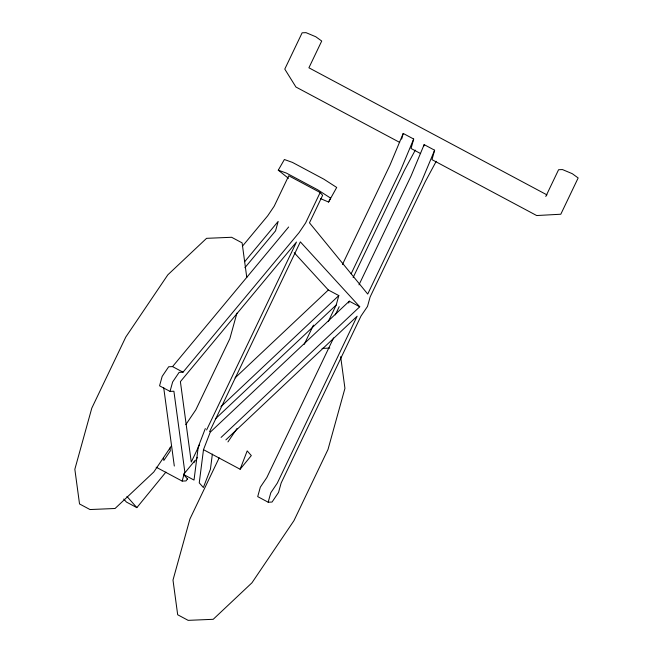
<?xml version="1.0" encoding="UTF-8"?>
<svg xmlns="http://www.w3.org/2000/svg" width="653" height="653" viewBox="0 0 653 653"><rect width="100%" height="100%" fill="white"/><g stroke="black" fill="none" stroke-linecap="round" stroke-linejoin="round"><path stroke-width="0.98" d="M210.552 431.347L203.491 449.672L199.247 482.861L203.369 487.522L210.437 469.189L212.364 454.104M183.011 372.186L172.547 366.602L168.67 366.766L162.173 376.373L159.561 385.817L170.025 391.4L172.645 381.956L179.134 372.349L183.011 372.186L299.098 232.59L305.596 222.983L320.158 192.537L288.757 175.771L274.195 206.217L267.697 215.825L242.402 246.246M156.14 467.189L182.154 481.081L184.775 471.637L173.902 391.237L170.025 391.4M236.925 313.138L229.848 338.662L195.81 409.839L185.819 424.621M333.61 337.911L266.816 477.572L260.327 487.179L257.706 496.623L268.171 502.206L270.791 492.762L277.28 483.155L357.134 316.207L225.889 439.869M328.361 321.407L336.197 305.033L338.817 295.58L328.345 289.997L294.217 252.703M348.759 303.065L349.282 301.172L359.746 306.763L221.089 437.412M401.644 139.113L403.219 133.449L413.684 139.032L411.064 148.484L420.663 153.602M423.626 146.517L424.156 144.623L434.62 150.214L432 159.659L536.676 215.539L560.805 214.233L578.158 177.951L572.248 173.674L562.462 169.568L558.584 169.723L545.786 196.488M205.32 428.548L198.259 446.881L194.014 480.061L183.542 474.478L194.733 460.806L194.014 462.675M240.124 469.238L247.193 450.905L251.315 455.565L240.124 469.238L203.491 449.672M403.219 133.449L390.078 164.891L342.441 264.506M413.684 139.032L400.542 170.482L351.159 273.746M424.156 144.623L411.015 176.065L359.003 284.822M434.62 150.214L421.479 181.656L367.721 294.062L309.465 222.82L322.623 195.32L320.158 192.537M199.598 444.611L191.264 462.03L180.391 381.638L296.478 242.034L206.609 429.943M195.582 460.953L197.337 457.28M209.605 431.617L300.356 241.871L359.746 306.763M219.171 457.835L189.933 518.972L172.988 580.084L177.681 614.759L188.146 620.35L213.213 619.305L251.944 582.811L293.956 520.645L328.002 449.468L344.939 388.355L340.654 356.652M304.233 344.392L313.448 325.129M335.283 314.877L339.201 306.69M353.126 277.566L404.419 170.319L415.292 150.125M328.573 202.046L330.622 198.12L317.774 189.843L286.373 173.078L278.284 170.18L284.373 159.512L292.454 162.409L323.855 179.175L336.703 187.452L328.573 202.046L320.582 198.626M436.228 161.299L425.356 181.493L370.12 296.993L367.5 306.437L361.003 316.044L281.157 483L278.537 492.444L272.048 502.051L268.171 502.206M171.559 445.721L153.798 471.997L115.067 508.491L90 509.544L79.527 503.953L74.842 469.278L91.787 408.158L125.825 336.989L167.837 274.823L206.568 238.329L231.635 237.284L242.108 242.875L246.793 277.549M187.419 478.861L186.032 480.918L182.154 481.081M227.946 441.918L237.031 428.474M123.743 499.047L126.388 502.035L136.852 507.626L165.919 472.103M244.671 261.69L278.17 221.408L275.55 230.86L244.899 267.714M172.547 366.602L288.634 226.999M235.056 377.899L328.345 289.997M220.918 406.672L338.817 295.58M215.335 418.916L336.197 305.033M210.625 431.821L349.282 301.172M322.076 348.416L329.781 348.09M546.969 194.888L308.91 67.798L321.717 41.033L315.799 36.764L306.012 32.65L302.135 32.813L284.781 69.104L295.923 87.012L399.701 142.411M278.284 170.18L288.512 178.359M183.542 474.478L187.672 479.139M126.935 496.411L136.852 507.626M163.699 387.653L174.31 466.046M169.943 447.95L170.335 450.848L163.838 460.455L163.446 457.557"/></g></svg>
